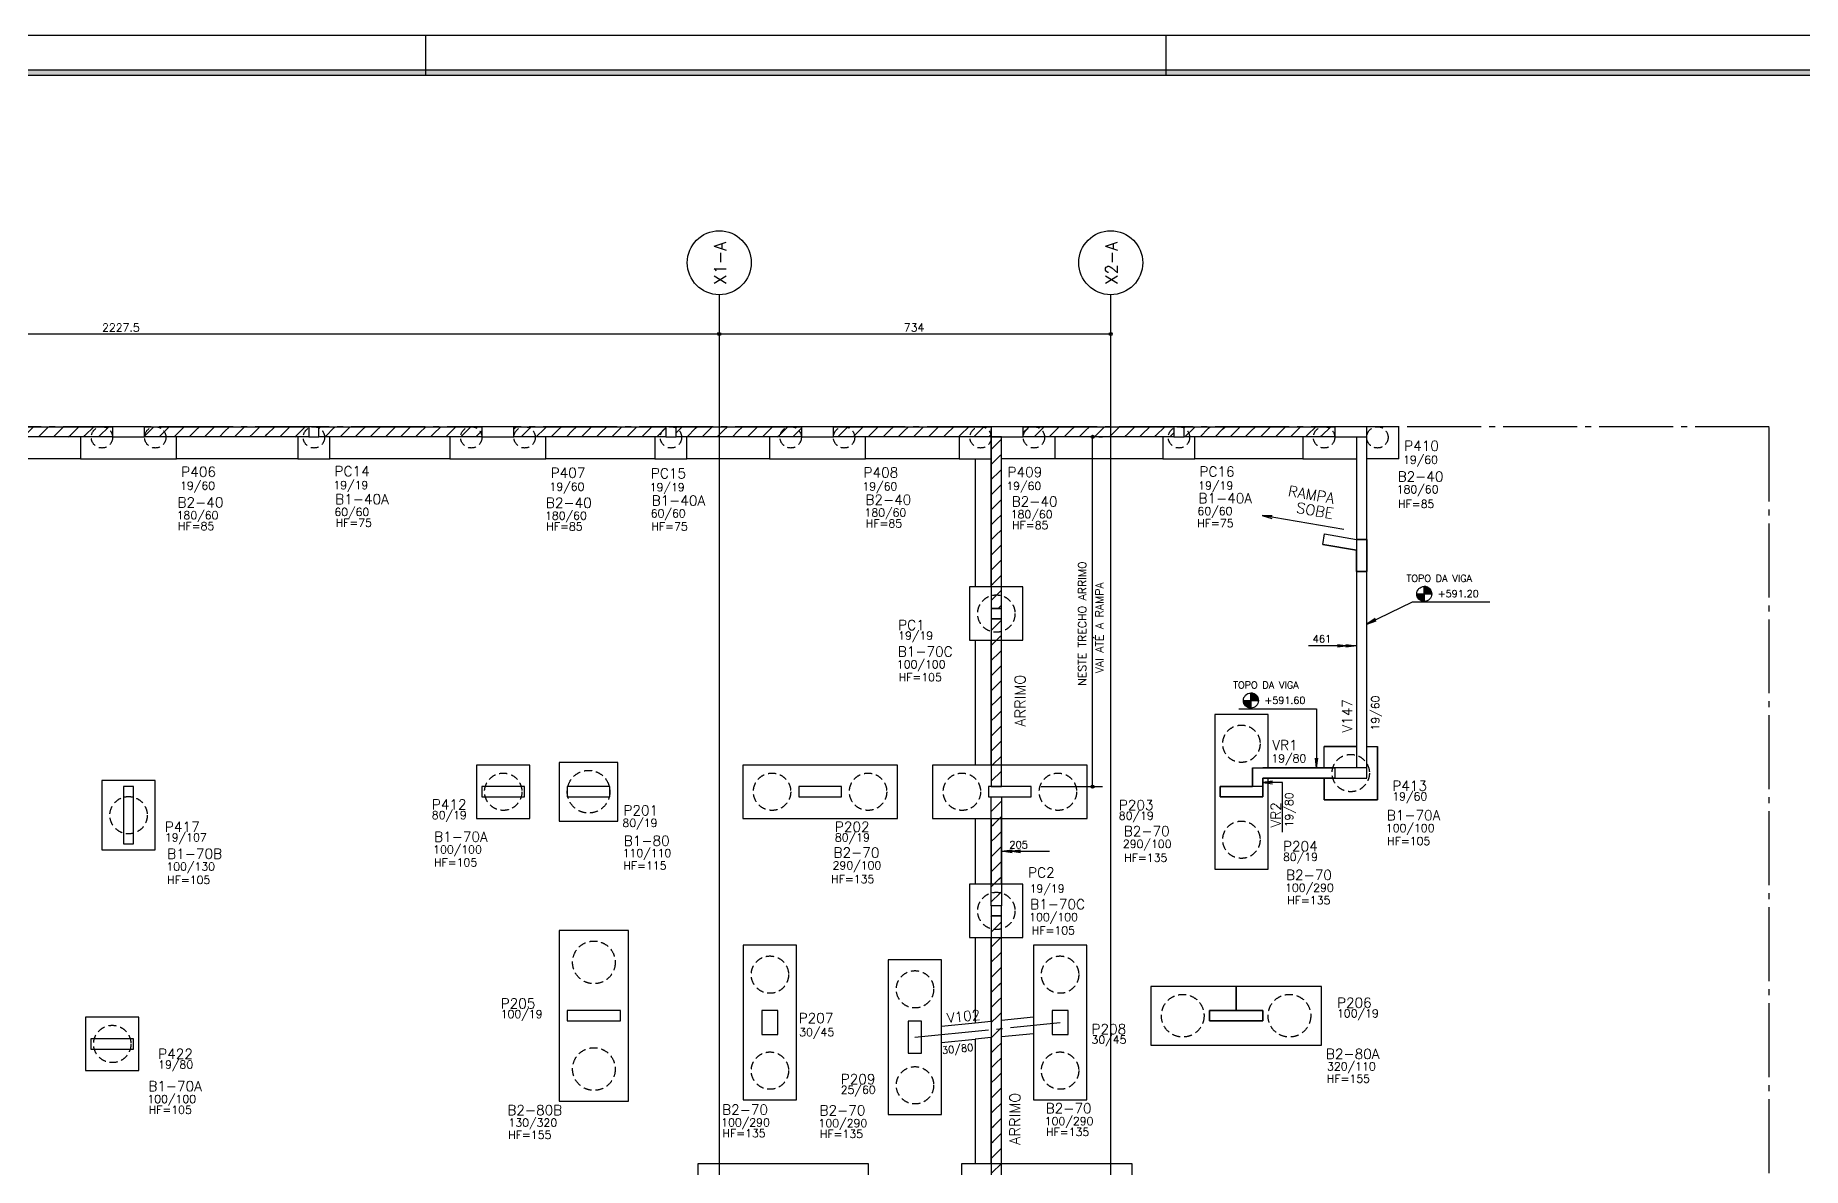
# Model space of a CAD drawing. Extents: x -9640 to 3028, y -572 to 5735.
# Drawn here: x -3254 to 60, y 3612 to 5735 of the extents above; entities that cross this region are included whole.
import ezdxf

# ---------------------------------------------------------------- set-up
doc = ezdxf.new("R2010")
doc.units = 0
doc.header["$LTSCALE"] = 75
doc.header["$MEASUREMENT"] = 0
doc.linetypes.add('ESTILO_TQS_0002', pattern=[0.3, 0.2, -0.1])
doc.linetypes.add('ESTILO_TQS_0004', pattern=[2.4, 1.5, 0.2, 0.15, -0.2, 0.15, -0.2])
doc.layers.get('0').update_dxf_attribs({"color": 245, "linetype": 'CONTINUOUS'})
for name, color, linetype in [('01', 7, 'CONTINUOUS'), ('104', 5, 'CONTINUOUS'), ('11', 7, 'CONTINUOUS'), ('12', 7, 'CONTINUOUS'), ('18', 4, 'CONTINUOUS'), ('2', 5, 'CONTINUOUS'), ('205', 5, 'ESTILO_TQS_0004'), ('21', 1, 'CONTINUOUS'), ('210', 7, 'ESTILO_TQS_0002'), ('221', 102, 'CONTINUOUS'), ('240', 43, 'CONTINUOUS'), ('243', 9, 'CONTINUOUS'), ('251', 5, 'CONTINUOUS'), ('30', 7, 'CONTINUOUS'), ('8', 7, 'CONTINUOUS'), ('9', 3, 'CONTINUOUS')]:
    doc.layers.add(name, color=color, linetype=linetype)
doc.styles.get("Standard").update_dxf_attribs({"font": 'ROMANS.SHX'})

# ---------------------------------------------------------------- blocks, each defined once
blk = doc.blocks.new('_H0B108D4A6C-021')
for p, q in [((-1461.626, 4619.492318), (-1442.825223, 4638.293095)), ((-1461.626, 4591.208047), (-1444.640767, 4608.19328)), ((-1444.640767, 4608.19328), (-1442.626, 4610.208047)), ((-1442.825223, 4638.293095), (-1442.626, 4638.492318)), ((-1461.626, 4562.923776), (-1446.456312, 4578.093464)), ((-1446.456312, 4578.093464), (-1442.626, 4581.923776)), ((-1461.626, 4534.639504), (-1448.271856, 4547.993648)), ((-1448.271856, 4547.993648), (-1442.626, 4553.639504)), ((-1461.626, 4506.355233), (-1450.087401, 4517.893833)), ((-1450.087401, 4517.893833), (-1442.626, 4525.355233)), ((-1461.626, 4478.070962), (-1451.902945, 4487.794017)), ((-1451.902945, 4487.794017), (-1442.626, 4497.070962)), ((-1461.626, 4449.786691), (-1453.718489, 4457.694201)), ((-1455.534034, 4427.594386), (-1442.626, 4440.502419)), ((-1453.718489, 4457.694201), (-1442.626, 4468.786691)), ((-1461.626, 4421.502419), (-1455.534034, 4427.594386)), ((-1457.349578, 4397.49457), (-1442.626, 4412.218148)), ((-1461.626, 4393.218148), (-1457.349578, 4397.49457)), ((-1459.165123, 4367.394754), (-1442.626, 4383.933877)), ((-1461.626, 4364.933877), (-1459.165123, 4367.394754)), ((-1460.980667, 4337.294939), (-1442.626, 4355.649606)), ((-1461.626, 4336.649606), (-1460.980667, 4337.294939)), ((-1443.395334, 4326.596), (-1442.626, 4327.365334))]:
    blk.add_line(p, q)
blk = doc.blocks.new('_H0B108D4A6C-022')
for p, q in [((-1461.626, 4280.081063), (-1459.286923, 4282.420141)), ((-1459.286923, 4282.420141), (-1442.626, 4299.081063)), ((-1461.626, 4251.796792), (-1456.882443, 4256.540349)), ((-1456.882443, 4256.540349), (-1442.626, 4270.796792)), ((-1454.477964, 4230.660557), (-1442.626, 4242.512521)), ((-1461.626, 4223.512521), (-1454.477964, 4230.660557)), ((-1452.073484, 4204.780765), (-1442.626, 4214.228249)), ((-1461.626, 4195.228249), (-1452.073484, 4204.780765)), ((-1461.626, 4166.943978), (-1449.669005, 4178.900973)), ((-1449.669005, 4178.900973), (-1442.626, 4185.943978)), ((-1461.626, 4138.659707), (-1447.264525, 4153.021182)), ((-1447.264525, 4153.021182), (-1442.626, 4157.659707)), ((-1461.626, 4110.375436), (-1444.860046, 4127.14139)), ((-1444.860046, 4127.14139), (-1442.626, 4129.375436))]:
    blk.add_line(p, q)
blk = doc.blocks.new('_H0B108D4A6C-023')
for p, q in [((-1461.626, 4082.091165), (-1459.621165, 4084.096)), ((-1461.626, 4053.806893), (-1443.055846, 4072.377048)), ((-1461.626, 4025.522622), (-1444.132802, 4043.01582)), ((-1444.132802, 4043.01582), (-1442.626, 4044.522622)), ((-1443.055846, 4072.377048), (-1442.626, 4072.806893)), ((-1461.626, 3997.238351), (-1445.209758, 4013.654593)), ((-1445.209758, 4013.654593), (-1442.626, 4016.238351)), ((-1461.626, 3968.95408), (-1446.286714, 3984.293365)), ((-1446.286714, 3984.293365), (-1442.626, 3987.95408)), ((-1461.626, 3940.669808), (-1447.363671, 3954.932138)), ((-1447.363671, 3954.932138), (-1442.626, 3959.669808)), ((-1461.626, 3912.385537), (-1448.440627, 3925.57091)), ((-1448.440627, 3925.57091), (-1442.626, 3931.385537)), ((-1461.626, 3884.101266), (-1449.517583, 3896.209683)), ((-1449.517583, 3896.209683), (-1442.626, 3903.101266)), ((-1461.626, 3855.816995), (-1450.594539, 3866.848455)), ((-1451.671496, 3837.487228), (-1442.626, 3846.532723)), ((-1450.594539, 3866.848455), (-1442.626, 3874.816995)), ((-1461.626, 3827.532723), (-1451.671496, 3837.487228)), ((-1452.748452, 3808.126), (-1442.626, 3818.248452)), ((-1461.626, 3799.248452), (-1452.748452, 3808.126)), ((-1461.626, 3770.964181), (-1453.825408, 3778.764773)), ((-1453.825408, 3778.764773), (-1442.626, 3789.964181)), ((-1461.626, 3742.67991), (-1454.902364, 3749.403545)), ((-1454.902364, 3749.403545), (-1442.626, 3761.67991)), ((-1461.626, 3714.395638), (-1455.97932, 3720.042318)), ((-1455.97932, 3720.042318), (-1442.626, 3733.395638)), ((-1461.626, 3686.111367), (-1457.056277, 3690.68109)), ((-1457.056277, 3690.68109), (-1442.626, 3705.111367)), ((-1461.626, 3657.827096), (-1458.133233, 3661.319863)), ((-1459.210189, 3631.958635), (-1442.626, 3648.542825)), ((-1458.133233, 3661.319863), (-1442.626, 3676.827096)), ((-1461.626, 3629.542825), (-1459.210189, 3631.958635)), ((-1460.287145, 3602.597408), (-1442.626, 3620.258553)), ((-1461.626, 3601.258553), (-1460.287145, 3602.597408)), ((-1461.364101, 3573.236181), (-1442.626, 3591.974282)), ((-1461.626, 3572.974282), (-1461.364101, 3573.236181))]:
    blk.add_line(p, q)
blk = doc.blocks.new('_H0B108D4A6C-000')
for p, q in [((-1749.060557, 4982.596), (-1731.723234, 4999.933322)), ((-1731.723234, 4999.933322), (-1730.060557, 5001.596)), ((-1720.776286, 4982.596), (-1705.144999, 4998.227287)), ((-1705.144999, 4998.227287), (-1701.776286, 5001.596)), ((-1692.492014, 4982.596), (-1678.566763, 4996.521252)), ((-1678.566763, 4996.521252), (-1673.492014, 5001.596)), ((-1664.207743, 4982.596), (-1651.988527, 4994.815216)), ((-1651.988527, 4994.815216), (-1645.207743, 5001.596)), ((-1635.923472, 4982.596), (-1625.410291, 4993.109181)), ((-1625.410291, 4993.109181), (-1616.923472, 5001.596)), ((-1607.639201, 4982.596), (-1598.832055, 4991.403145)), ((-1598.832055, 4991.403145), (-1588.639201, 5001.596)), ((-1579.354929, 4982.596), (-1572.253819, 4989.69711)), ((-1572.253819, 4989.69711), (-1560.354929, 5001.596)), ((-1551.070658, 4982.596), (-1545.675584, 4987.991075)), ((-1545.675584, 4987.991075), (-1532.070658, 5001.596)), ((-1522.786387, 4982.596), (-1519.097348, 4986.285039)), ((-1519.097348, 4986.285039), (-1503.786387, 5001.596)), ((-1494.502116, 4982.596), (-1492.519112, 4984.579004)), ((-1492.519112, 4984.579004), (-1475.502116, 5001.596)), ((-1466.217844, 4982.596), (-1465.940876, 4982.872968)), ((-1465.940876, 4982.872968), (-1461.626, 4987.187844))]:
    blk.add_line(p, q)
blk = doc.blocks.new('_H0B108D4A6C-001')
for p, q in [((-1098.522318, 4982.596), (-1080.820726, 5000.297592)), ((-1080.820726, 5000.297592), (-1079.522318, 5001.596)), ((-1070.238047, 4982.596), (-1054.31888, 4998.515167)), ((-1054.31888, 4998.515167), (-1051.238047, 5001.596)), ((-1041.953776, 4982.596), (-1027.817034, 4996.732742)), ((-1027.817034, 4996.732742), (-1022.953776, 5001.596)), ((-1013.669504, 4982.596), (-1001.315187, 4994.950317)), ((-1001.315187, 4994.950317), (-994.669504, 5001.596)), ((-985.385233, 4982.596), (-974.813341, 4993.167892)), ((-974.813341, 4993.167892), (-966.385233, 5001.596)), ((-957.100962, 4982.596), (-948.311495, 4991.385467)), ((-948.311495, 4991.385467), (-938.100962, 5001.596)), ((-928.816691, 4982.596), (-921.809649, 4989.603042)), ((-921.809649, 4989.603042), (-909.816691, 5001.596)), ((-900.532419, 4982.596), (-895.307803, 4987.820617)), ((-895.307803, 4987.820617), (-881.532419, 5001.596)), ((-872.248148, 4982.596), (-868.805956, 4986.038192)), ((-868.805956, 4986.038192), (-853.248148, 5001.596)), ((-843.963877, 4982.596), (-842.30411, 4984.255767)), ((-842.30411, 4984.255767), (-824.963877, 5001.596))]:
    blk.add_line(p, q)
blk = doc.blocks.new('_H0B108D4A6C-003')
for p, q in [((-1401.626, 4990.619302), (-1391.341034, 5000.904268)), ((-1391.341034, 5000.904268), (-1390.649302, 5001.596)), ((-1381.365031, 4982.596), (-1364.839188, 4999.121843)), ((-1364.839188, 4999.121843), (-1362.365031, 5001.596)), ((-1353.080759, 4982.596), (-1338.337342, 4997.339418)), ((-1338.337342, 4997.339418), (-1334.080759, 5001.596)), ((-1324.796488, 4982.596), (-1311.835496, 4995.556993)), ((-1311.835496, 4995.556993), (-1305.796488, 5001.596)), ((-1296.512217, 4982.596), (-1285.333649, 4993.774568)), ((-1285.333649, 4993.774568), (-1277.512217, 5001.596)), ((-1268.227946, 4982.596), (-1258.831803, 4991.992143)), ((-1258.831803, 4991.992143), (-1249.227946, 5001.596)), ((-1239.943674, 4982.596), (-1232.329957, 4990.209717)), ((-1232.329957, 4990.209717), (-1220.943674, 5001.596)), ((-1211.659403, 4982.596), (-1205.828111, 4988.427292)), ((-1205.828111, 4988.427292), (-1192.659403, 5001.596)), ((-1183.375132, 4982.596), (-1179.326265, 4986.644867)), ((-1179.326265, 4986.644867), (-1164.375132, 5001.596)), ((-1155.090861, 4982.596), (-1152.824418, 4984.862442)), ((-1152.824418, 4984.862442), (-1136.090861, 5001.596)), ((-1126.806589, 4982.596), (-1126.322572, 4983.080017)), ((-1126.322572, 4983.080017), (-1119.126, 4990.276589))]:
    blk.add_line(p, q)
blk = doc.blocks.new('_H0B108D4A6C-004')
for p, q in [((-2052.626, 4990.157541), (-2042.043173, 5000.740367)), ((-2042.043173, 5000.740367), (-2041.187541, 5001.596)), ((-2031.903269, 4982.596), (-2015.874655, 4998.624615)), ((-2015.874655, 4998.624615), (-2012.903269, 5001.596)), ((-2003.618998, 4982.596), (-1989.706136, 4996.508862)), ((-1989.706136, 4996.508862), (-1984.618998, 5001.596)), ((-1975.334727, 4982.596), (-1963.537617, 4994.393109)), ((-1963.537617, 4994.393109), (-1956.334727, 5001.596)), ((-1947.050456, 4982.596), (-1937.369099, 4992.277357)), ((-1937.369099, 4992.277357), (-1928.050456, 5001.596)), ((-1918.766184, 4982.596), (-1911.20058, 4990.161604)), ((-1911.20058, 4990.161604), (-1899.766184, 5001.596)), ((-1890.481913, 4982.596), (-1885.032061, 4988.045852)), ((-1885.032061, 4988.045852), (-1871.481913, 5001.596)), ((-1862.197642, 4982.596), (-1858.863543, 4985.930099)), ((-1858.863543, 4985.930099), (-1843.197642, 5001.596)), ((-1833.913371, 4982.596), (-1832.695024, 4983.814347)), ((-1832.695024, 4983.814347), (-1817.626, 4998.883371))]:
    blk.add_line(p, q)
blk = doc.blocks.new('_H0B108D4A6C-005')
for p, q in [((-2356.626007, 4997.284517), (-2352.583992, 5001.326532)), ((-2352.583992, 5001.326532), (-2352.314524, 5001.596)), ((-2343.030253, 4982.596), (-2326.067488, 4999.558765)), ((-2326.067488, 4999.558765), (-2324.030253, 5001.596)), ((-2314.745982, 4982.596), (-2299.550983, 4997.790999)), ((-2299.550983, 4997.790999), (-2295.745982, 5001.596)), ((-2286.461711, 4982.596), (-2273.034479, 4996.023232)), ((-2273.034479, 4996.023232), (-2267.461711, 5001.596)), ((-2258.177439, 4982.596), (-2246.517975, 4994.255465)), ((-2246.517975, 4994.255465), (-2239.177439, 5001.596)), ((-2229.893168, 4982.596), (-2220.00147, 4992.487698)), ((-2220.00147, 4992.487698), (-2210.893168, 5001.596)), ((-2201.608897, 4982.596), (-2193.484966, 4990.719931)), ((-2193.484966, 4990.719931), (-2182.608897, 5001.596)), ((-2173.324626, 4982.596), (-2166.968462, 4988.952164)), ((-2166.968462, 4988.952164), (-2154.324626, 5001.596)), ((-2145.040354, 4982.596), (-2140.451957, 4987.184397)), ((-2140.451957, 4987.184397), (-2126.040354, 5001.596)), ((-2116.756083, 4982.596), (-2113.935453, 4985.41663)), ((-2113.935453, 4985.41663), (-2097.756083, 5001.596)), ((-2088.471812, 4982.596), (-2087.418949, 4983.648863)), ((-2087.418949, 4983.648863), (-2071.626, 4999.441812))]:
    blk.add_line(p, q)
blk = doc.blocks.new('_H0B108D4A6C-006')
for p, q in [((-2722.126004, 4999.480047), (-2720.133943, 5001.472108)), ((-2720.133943, 5001.472108), (-2720.010051, 5001.596)), ((-2710.725779, 4982.596), (-2693.505762, 4999.816018)), ((-2693.505762, 4999.816018), (-2691.725779, 5001.596)), ((-2682.441508, 4982.596), (-2666.87758, 4998.159928)), ((-2666.87758, 4998.159928), (-2663.441508, 5001.596)), ((-2654.157237, 4982.596), (-2640.249399, 4996.503838)), ((-2640.249399, 4996.503838), (-2635.157237, 5001.596)), ((-2625.872966, 4982.596), (-2613.621217, 4994.847748)), ((-2613.621217, 4994.847748), (-2606.872966, 5001.596)), ((-2597.588694, 4982.596), (-2586.993036, 4993.191658)), ((-2586.993036, 4993.191658), (-2578.588694, 5001.596)), ((-2569.304423, 4982.596), (-2560.364855, 4991.535568)), ((-2560.364855, 4991.535568), (-2550.304423, 5001.596)), ((-2541.020152, 4982.596), (-2533.736673, 4989.879478)), ((-2533.736673, 4989.879478), (-2522.020152, 5001.596)), ((-2512.735881, 4982.596), (-2507.108492, 4988.223389)), ((-2507.108492, 4988.223389), (-2493.735881, 5001.596)), ((-2484.451609, 4982.596), (-2480.480311, 4986.567299)), ((-2480.480311, 4986.567299), (-2465.451609, 5001.596)), ((-2456.167338, 4982.596), (-2453.852129, 4984.911209)), ((-2453.852129, 4984.911209), (-2437.167338, 5001.596)), ((-2427.883067, 4982.596), (-2427.223948, 4983.255119)), ((-2427.223948, 4983.255119), (-2416.626007, 4993.85306))]:
    blk.add_line(p, q)
blk = doc.blocks.new('_H0B108D4A6C-007')
for p, q in [((-3049.126, 4983.607034), (-3032.182265, 5000.55077)), ((-3032.182265, 5000.55077), (-3031.137034, 5001.596)), ((-3021.852763, 4982.596), (-3005.541422, 4998.907341)), ((-3005.541422, 4998.907341), (-3002.852763, 5001.596)), ((-2993.568492, 4982.596), (-2978.900579, 4997.263912)), ((-2978.900579, 4997.263912), (-2974.568492, 5001.596)), ((-2965.284221, 4982.596), (-2952.259737, 4995.620484)), ((-2952.259737, 4995.620484), (-2946.284221, 5001.596)), ((-2936.999949, 4982.596), (-2925.618894, 4993.977055)), ((-2925.618894, 4993.977055), (-2917.999949, 5001.596)), ((-2908.715678, 4982.596), (-2898.978052, 4992.333626)), ((-2898.978052, 4992.333626), (-2889.715678, 5001.596)), ((-2880.431407, 4982.596), (-2872.337209, 4990.690198)), ((-2872.337209, 4990.690198), (-2861.431407, 5001.596)), ((-2852.147136, 4982.596), (-2845.696366, 4989.046769)), ((-2845.696366, 4989.046769), (-2833.147136, 5001.596)), ((-2823.862864, 4982.596), (-2819.055524, 4987.403341)), ((-2819.055524, 4987.403341), (-2804.862864, 5001.596)), ((-2795.578593, 4982.596), (-2792.414681, 4985.759912)), ((-2792.414681, 4985.759912), (-2776.578593, 5001.596)), ((-2767.294322, 4982.596), (-2765.773838, 4984.116483)), ((-2765.773838, 4984.116483), (-2748.294322, 5001.596))]:
    blk.add_line(p, q)
blk = doc.blocks.new('_H0B108D4A6C-008')
for p, q in [((-3552.126, 4989.723917), (-3540.742163, 5001.107754)), ((-3540.742163, 5001.107754), (-3540.253917, 5001.596)), ((-3530.969645, 4982.596), (-3513.621097, 4999.944548)), ((-3513.621097, 4999.944548), (-3511.969645, 5001.596)), ((-3502.685374, 4982.596), (-3486.500032, 4998.781342)), ((-3486.500032, 4998.781342), (-3483.685374, 5001.596)), ((-3474.401103, 4982.596), (-3459.378967, 4997.618136)), ((-3459.378967, 4997.618136), (-3455.401103, 5001.596)), ((-3446.116832, 4982.596), (-3432.257901, 4996.45493)), ((-3432.257901, 4996.45493), (-3427.116832, 5001.596)), ((-3417.83256, 4982.596), (-3405.136836, 4995.291724)), ((-3405.136836, 4995.291724), (-3398.83256, 5001.596)), ((-3389.548289, 4982.596), (-3378.015771, 4994.128518)), ((-3378.015771, 4994.128518), (-3370.548289, 5001.596)), ((-3361.264018, 4982.596), (-3350.894706, 4992.965312)), ((-3350.894706, 4992.965312), (-3342.264018, 5001.596)), ((-3332.979747, 4982.596), (-3323.77364, 4991.802106)), ((-3323.77364, 4991.802106), (-3313.979747, 5001.596)), ((-3304.695476, 4982.596), (-3296.652575, 4990.638901)), ((-3296.652575, 4990.638901), (-3285.695476, 5001.596)), ((-3276.411204, 4982.596), (-3269.53151, 4989.475695)), ((-3269.53151, 4989.475695), (-3257.411204, 5001.596)), ((-3248.126933, 4982.596), (-3242.410444, 4988.312489)), ((-3242.410444, 4988.312489), (-3229.126933, 5001.596)), ((-3219.842662, 4982.596), (-3215.289379, 4987.149283)), ((-3215.289379, 4987.149283), (-3200.842662, 5001.596)), ((-3191.558391, 4982.596), (-3188.168314, 4985.986077)), ((-3188.168314, 4985.986077), (-3172.558391, 5001.596)), ((-3163.274119, 4982.596), (-3161.047249, 4984.822871)), ((-3161.047249, 4984.822871), (-3144.274119, 5001.596)), ((-3134.989848, 4982.596), (-3133.926183, 4983.659665)), ((-3133.926183, 4983.659665), (-3115.989848, 5001.596))]:
    blk.add_line(p, q)
blk = doc.blocks.new('_H0B108D4A6C-042')
for p, q in [((-1461.626, 4958.903573), (-1442.920245, 4977.609329)), ((-1442.920245, 4977.609329), (-1442.626, 4977.903573)), ((-1461.626, 4930.619302), (-1444.693846, 4947.551456)), ((-1444.693846, 4947.551456), (-1442.626, 4949.619302)), ((-1461.626, 4902.335031), (-1446.467447, 4917.493584)), ((-1446.467447, 4917.493584), (-1442.626, 4921.335031)), ((-1461.626, 4874.050759), (-1448.241048, 4887.435711)), ((-1448.241048, 4887.435711), (-1442.626, 4893.050759)), ((-1461.626, 4845.766488), (-1450.014649, 4857.377839)), ((-1450.014649, 4857.377839), (-1442.626, 4864.766488)), ((-1461.626, 4817.482217), (-1451.78825, 4827.319967)), ((-1453.561852, 4797.262094), (-1442.626, 4808.197946)), ((-1451.78825, 4827.319967), (-1442.626, 4836.482217)), ((-1461.626, 4789.197946), (-1453.561852, 4797.262094)), ((-1455.335453, 4767.204222), (-1442.626, 4779.913674)), ((-1461.626, 4760.913674), (-1455.335453, 4767.204222)), ((-1457.109054, 4737.146349), (-1442.626, 4751.629403)), ((-1461.626, 4732.629403), (-1457.109054, 4737.146349)), ((-1461.626, 4704.345132), (-1458.882655, 4707.088477)), ((-1458.882655, 4707.088477), (-1442.626, 4723.345132)), ((-1461.626, 4676.060861), (-1460.656256, 4677.030604)), ((-1460.656256, 4677.030604), (-1442.626, 4695.060861)), ((-1448.806589, 4660.596), (-1442.626, 4666.776589))]:
    blk.add_line(p, q)

msp = doc.modelspace()

# ---------------------------------------------------------------- linework, layer by layer
for p, q in [((-2522.075601, 5735.409286), (-2522.075601, 5660.409286)), ((-1134.575601, 5735.409286), (-1134.575601, 5660.409286)), ((-663.875948, 4687.971179), (-635.750948, 4687.971179)), ((-649.813502, 4687.079278), (-663.841549, 4687.079278)), ((-649.813502, 4686.187323), (-663.762384, 4686.187323)), ((-649.813502, 4685.295367), (-663.6191, 4685.295367)), ((-649.813502, 4684.403412), (-663.415896, 4684.403412)), ((-649.813502, 4683.511511), (-663.150089, 4683.511511)), ((-649.813502, 4682.619502), (-662.817871, 4682.619502)), ((-649.813502, 4681.7276), (-662.41393, 4681.7276)), ((-649.813502, 4680.835645), (-661.931132, 4680.835645)), ((-649.813502, 4679.94369), (-661.359607, 4679.94369)), ((-649.813502, 4679.051735), (-660.6853, 4679.051735)), ((-649.813502, 4678.159833), (-659.887718, 4678.159833)), ((-649.813502, 4677.267811), (-658.934461, 4677.267811)), ((-649.813502, 4676.375909), (-657.769792, 4676.375909)), ((-649.813502, 4675.483954), (-656.280523, 4675.483954)), ((-649.813502, 4674.591999), (-654.143714, 4674.591999)), ((-649.813448, 4702.033679), (-649.813448, 4673.908679)), ((-649.813448, 4673.908679), (-649.813448, 4702.033679)), ((-649.813448, 4701.350413), (-645.483183, 4701.350413)), ((-649.813448, 4700.458458), (-643.346428, 4700.458458)), ((-649.813448, 4699.566503), (-641.857158, 4699.566503)), ((-649.813448, 4698.674534), (-640.692489, 4698.674534)), ((-649.813448, 4697.782646), (-639.739232, 4697.782646)), ((-649.813448, 4696.890691), (-638.941597, 4696.890691)), ((-649.813448, 4695.998722), (-638.267343, 4695.998722)), ((-649.813448, 4695.106767), (-637.695818, 4695.106767)), ((-649.813448, 4694.214812), (-637.213021, 4694.214812)), ((-649.813448, 4693.322857), (-636.80908, 4693.322857)), ((-649.813448, 4692.430902), (-636.476861, 4692.430902)), ((-649.813448, 4691.539), (-636.211055, 4691.539)), ((-649.813448, 4690.647045), (-636.007904, 4690.647045)), ((-649.813448, 4689.75509), (-635.864567, 4689.75509)), ((-649.813448, 4688.863135), (-635.780966, 4688.863135)), ((-988.861722, 4488.070142), (-960.736722, 4488.070142)), ((-974.799276, 4487.17824), (-988.827323, 4487.17824)), ((-974.799276, 4486.286285), (-988.748158, 4486.286285)), ((-974.799276, 4485.39433), (-988.604874, 4485.39433)), ((-974.799276, 4484.502375), (-988.40167, 4484.502375)), ((-974.799276, 4483.610473), (-988.135863, 4483.610473)), ((-974.799276, 4482.718464), (-987.803645, 4482.718464)), ((-974.799276, 4481.826563), (-987.399704, 4481.826563)), ((-974.799276, 4480.934608), (-986.916906, 4480.934608)), ((-974.799276, 4480.042652), (-986.345381, 4480.042652)), ((-974.799276, 4479.150697), (-985.671074, 4479.150697)), ((-974.799276, 4478.258796), (-984.873492, 4478.258796)), ((-974.799276, 4477.366773), (-983.920235, 4477.366773)), ((-974.799276, 4476.474872), (-982.755566, 4476.474872)), ((-974.799276, 4475.582917), (-981.266297, 4475.582917)), ((-974.799276, 4474.690961), (-979.129488, 4474.690961)), ((-974.799222, 4502.132642), (-974.799222, 4474.007642)), ((-974.799222, 4474.007642), (-974.799222, 4502.132642)), ((-974.799222, 4501.449376), (-970.468957, 4501.449376)), ((-974.799222, 4500.557421), (-968.332202, 4500.557421)), ((-974.799222, 4499.665465), (-966.842932, 4499.665465)), ((-974.799222, 4498.773497), (-965.678263, 4498.773497)), ((-974.799222, 4497.881609), (-964.725006, 4497.881609)), ((-974.799222, 4496.989654), (-963.927371, 4496.989654)), ((-974.799222, 4496.097685), (-963.253117, 4496.097685)), ((-974.799222, 4495.20573), (-962.681592, 4495.20573)), ((-974.799222, 4494.313775), (-962.198795, 4494.313775)), ((-974.799222, 4493.421819), (-961.794854, 4493.421819)), ((-974.799222, 4492.529864), (-961.462636, 4492.529864)), ((-974.799222, 4491.637963), (-961.196829, 4491.637963)), ((-974.799222, 4490.746007), (-960.993678, 4490.746007)), ((-974.799222, 4489.854052), (-960.850341, 4489.854052)), ((-974.799222, 4488.962097), (-960.76674, 4488.962097))]:
    msp.add_line(p, q)
for points in [[(-9639.575601, -572.090714), (3027.924399, -572.090714), (3027.924399, 5735.409286), (-9639.575601, 5735.409286), (-9639.575601, -572.090714)], [(2952.924399, -497.090714), (2952.924399, -507.590714), (-9462.575601, -507.590714), (-9462.575601, 5670.909286), (2952.924399, 5670.909286), (2952.924399, 5660.409286), (-9452.075601, 5660.409286), (-9452.075601, -497.090714), (2952.924399, -497.090714)], [(-9452.075601, -497.090714), (2952.924399, -497.090714), (2952.924399, 5660.409286), (-9452.075601, 5660.409286), (-9452.075601, -497.090714)], [(-649.813448, 4702.033679), (-649.813448, 4687.971179), (-635.750948, 4687.971179), (-635.780966, 4688.863135), (-635.864567, 4689.75509), (-636.007904, 4690.647045), (-636.211055, 4691.539), (-636.476861, 4692.430902), (-636.80908, 4693.322857), (-637.213021, 4694.214812), (-637.695818, 4695.106767), (-638.274906, 4695.998722), (-638.95164, 4696.890691), (-639.746888, 4697.782646), (-640.701524, 4698.674534), (-641.86664, 4699.566503), (-643.361061, 4700.458458), (-645.502693, 4701.350413), (-647.098529, 4701.769118), (-648.111266, 4701.93028), (-649.13083, 4702.017102), (-649.813448, 4702.033679)], [(-974.799222, 4502.132642), (-974.799222, 4488.070142), (-960.736722, 4488.070142), (-960.76674, 4488.962097), (-960.850341, 4489.854052), (-960.993678, 4490.746007), (-961.196829, 4491.637963), (-961.462636, 4492.529864), (-961.794854, 4493.421819), (-962.198795, 4494.313775), (-962.681592, 4495.20573), (-963.26068, 4496.097685), (-963.937414, 4496.989654), (-964.732662, 4497.881609), (-965.687298, 4498.773497), (-966.852414, 4499.665465), (-968.346835, 4500.557421), (-970.488467, 4501.449376), (-972.084303, 4501.868081), (-973.09704, 4502.029242), (-974.116604, 4502.116064), (-974.799222, 4502.132642)]]:
    msp.add_lwpolyline(points)
for centre in [(-649.813448, 4687.971179), (-974.799222, 4488.070142)]:
    msp.add_circle(centre, 14.0625)
for points in [[(-9452.075601, 5660.409286), (-9462.575601, 5670.909286), (2952.924399, 5670.909286)], [(-9452.075601, 5660.409286), (2952.924399, 5670.909286), (2952.924399, 5660.409286)]]:
    msp.add_solid(points)
at = {"layer": '01'}
for p, q in [((-3169.126, 4941.596), (-3492.126, 4941.596)), ((-2761.626004, 4941.596), (-2989.126, 4941.596)), ((-2476.626007, 4941.596), (-2701.626004, 4941.596)), ((-2092.126, 4941.596), (-2296.626007, 4941.596)), ((-1877.626, 4941.596), (-2032.126, 4941.596)), ((-1521.626, 4941.596), (-1697.626, 4941.596)), ((-1139.626, 4941.596), (-1341.626, 4941.596)), ((-877.626, 4941.596), (-1079.626, 4941.596)), ((-840.039431, 4780.851616), (-776.626, 4769.817498)), ((-836.610877, 4800.555624), (-776.626, 4790.118011)), ((-757.626, 4790.118011), (-776.626, 4790.118011)), ((-757.626, 4730.118011), (-757.626, 4790.118011)), ((-776.626, 4769.817498), (-776.626, 4730.118011)), ((-776.626, 4730.118011), (-757.626, 4730.118011)), ((-952.626, 4326.596), (-952.625964, 4342.596))]:
    msp.add_line(p, q, dxfattribs=at)
for points in [[(-3552.126, 5001.596), (-3109.126, 5001.596), (-3109.126, 4982.596), (-3552.126, 4982.596), (-3552.126, 5001.596)], [(-3049.126, 5001.596), (-2741.126004, 5001.596), (-2741.126004, 4982.596), (-3049.126, 4982.596), (-3049.126, 5001.596)], [(-2722.126004, 5001.596), (-2416.626007, 5001.596), (-2416.626007, 4982.596), (-2722.126004, 4982.596), (-2722.126004, 5001.596)], [(-2356.626007, 5001.596), (-2071.626, 5001.596), (-2071.626, 4982.596), (-2356.626007, 4982.596), (-2356.626007, 5001.596)], [(-2052.626, 5001.596), (-1817.626, 5001.596), (-1817.626, 4982.596), (-2052.626, 4982.596), (-2052.626, 5001.596)], [(-1757.626, 5001.596), (-1461.626, 5001.596), (-1461.626, 4982.596), (-1757.626, 4982.596), (-1757.626, 5001.596)], [(-1461.626, 4996.596), (-1461.626, 4701.096)], [(-1461.626, 4701.096), (-1461.626, 4996.596)], [(-1461.626, 4982.596), (-1442.626, 4982.596)], [(-1442.626, 4701.096), (-1442.626, 4982.596)], [(-1401.626, 5001.596), (-1119.126, 5001.596), (-1119.126, 4982.596), (-1401.626, 4982.596), (-1401.626, 5001.596)], [(-1100.126, 5001.596), (-817.626, 5001.596), (-817.626, 4982.596), (-1100.126, 4982.596), (-1100.126, 5001.596)], [(-776.626, 4982.596), (-776.626, 4361.596)], [(-757.626, 4361.596), (-757.626, 4982.596)], [(-1491.626, 4941.596), (-1491.626, 4701.096)], [(-776.626, 4790.118011), (-757.626, 4790.118011), (-757.626, 4778.118011), (-757.626, 4778.118011), (-757.626, 4730.118011), (-776.626, 4730.118011), (-776.626, 4769.817498), (-840.039431, 4780.851616), (-836.610877, 4800.555624), (-776.626, 4790.118011)], [(-1491.626, 4601.096), (-1491.626, 4367.096)], [(-1461.626, 4601.096), (-1461.626, 4367.096)], [(-1461.626, 4367.096), (-1461.626, 4601.096)], [(-1442.626, 4367.096), (-1442.626, 4601.096)], [(-971.625964, 4361.596), (-971.625964, 4326.596)], [(-971.625964, 4361.596), (-952.625964, 4361.596)], [(-817.626, 4361.596), (-952.625964, 4361.596)], [(-952.625964, 4342.596), (-817.626, 4342.596)], [(-1491.626, 4267.096), (-1491.626, 4143.596)], [(-1461.626, 4267.096), (-1461.626, 4143.596)], [(-1461.626, 4143.596), (-1461.626, 4267.096)], [(-1442.626, 4143.596), (-1442.626, 4267.096)], [(-1491.626, 4043.596), (-1491.626, 3883.097101)], [(-1461.626, 4043.596), (-1461.626, 3886.130189)], [(-1461.626, 3886.130189), (-1461.626, 4043.596)], [(-1442.626, 3888.051145), (-1442.626, 4043.596)], [(-1491.626, 3883.097101), (-1554.626, 3876.727616)], [(-1461.626, 3886.130189), (-1491.626, 3883.097101)], [(-1382.626, 3894.117322), (-1442.626, 3888.051145)], [(-1554.626, 3846.574678), (-1491.626, 3852.944164)], [(-1461.626, 3855.977252), (-1491.626, 3852.944164)], [(-1491.626, 3852.944164), (-1491.626, 3619.596)], [(-1461.626, 3855.977252), (-1461.626, 3619.596)], [(-1461.626, 3619.596), (-1461.626, 3855.977252)], [(-1442.626, 3857.898208), (-1382.626, 3863.964384)], [(-1442.626, 3619.596), (-1442.626, 3857.898208)]]:
    msp.add_lwpolyline(points, dxfattribs=at)
at = {"layer": '104'}
msp.add_lwpolyline([(-971.625964, 4326.596), (-971.625964, 4361.596), (-817.626, 4361.596), (-817.626, 4342.596), (-952.625964, 4342.596), (-952.626, 4326.596), (-971.625964, 4326.596)], dxfattribs=at)
at = {"layer": '18'}
for p, q in [((-1971.623768, 5249.096126), (-1971.623768, -248.404)), ((-1237.623768, -248.404), (-1237.623768, 5249.096126))]:
    msp.add_line(p, q, dxfattribs=at)
for centre in [(-1971.623768, 5309.096126), (-1237.623768, 5309.096126)]:
    msp.add_circle(centre, 60, dxfattribs=at)
at = {"layer": '2'}
for points in [[(-3049.126, 4982.596), (-3049.126, 5001.596), (-3109.126, 5001.596), (-3109.126, 4982.596), (-3049.126, 4982.596)], [(-2722.126004, 4982.596), (-2722.126004, 5001.596), (-2741.126004, 5001.596), (-2741.126004, 4982.596), (-2722.126004, 4982.596)], [(-2356.626007, 4982.596), (-2356.626007, 5001.596), (-2416.626007, 5001.596), (-2416.626007, 4982.596), (-2356.626007, 4982.596)], [(-2052.626, 4982.596), (-2052.626, 5001.596), (-2071.626, 5001.596), (-2071.626, 4982.596), (-2052.626, 4982.596)], [(-1757.626, 4982.596), (-1757.626, 5001.596), (-1817.626, 5001.596), (-1817.626, 4982.596), (-1757.626, 4982.596)], [(-1401.626, 4982.596), (-1401.626, 5001.596), (-1461.626, 5001.596), (-1461.626, 4982.596), (-1401.626, 4982.596)], [(-1100.126, 4982.596), (-1100.126, 5001.596), (-1119.126, 5001.596), (-1119.126, 4982.596), (-1100.126, 4982.596)], [(-757.626, 4982.596), (-757.626, 5001.596), (-817.626, 5001.596), (-817.626, 4982.596), (-757.626, 4982.596)], [(-1461.626, 4641.596), (-1442.626, 4641.596), (-1442.626, 4660.596), (-1461.626, 4660.596), (-1461.626, 4641.596)], [(-757.626, 4342.596), (-757.626, 4361.596), (-817.626, 4361.596), (-817.626, 4342.596), (-757.626, 4342.596)], [(-3088.626, 4219.596), (-3069.626, 4219.596), (-3069.626, 4326.596), (-3088.626, 4326.596), (-3088.626, 4219.596)], [(-2416.626021, 4307.596), (-2336.626021, 4307.596), (-2336.626021, 4326.596), (-2416.626021, 4326.596), (-2416.626021, 4307.596)], [(-2256.626021, 4307.596), (-2176.626021, 4307.596), (-2176.626021, 4326.596), (-2256.626021, 4326.596), (-2256.626021, 4307.596)], [(-1822.626, 4307.596), (-1742.626, 4307.596), (-1742.626, 4326.596), (-1822.626, 4326.596), (-1822.626, 4307.596)], [(-1466.626, 4307.596), (-1386.626, 4307.596), (-1386.626, 4326.596), (-1466.626, 4326.596), (-1466.626, 4307.596)], [(-1032.626, 4307.596), (-952.626, 4307.596), (-952.626, 4326.596), (-1032.626, 4326.596), (-1032.626, 4307.596)], [(-1461.626, 4084.096), (-1442.626, 4084.096), (-1442.626, 4103.096), (-1461.626, 4103.096), (-1461.626, 4084.096)], [(-2256.626024, 3887.596), (-2156.626024, 3887.596), (-2156.626024, 3906.596), (-2256.626024, 3906.596), (-2256.626024, 3887.596)], [(-1891.626, 3861.596), (-1861.626, 3861.596), (-1861.626, 3906.596), (-1891.626, 3906.596), (-1891.626, 3861.596)], [(-1617.126, 3826.596), (-1592.126, 3826.596), (-1592.126, 3886.596), (-1617.126, 3886.596), (-1617.126, 3826.596)], [(-1347.626, 3861.596), (-1317.626, 3861.596), (-1317.626, 3906.596), (-1347.626, 3906.596), (-1347.626, 3861.596)], [(-1052.626, 3887.596), (-952.626, 3887.596), (-952.626, 3906.596), (-1052.626, 3906.596), (-1052.626, 3887.596)], [(-3069.626, 3834.596), (-3069.626, 3853.596), (-3149.626, 3853.596), (-3149.626, 3834.596), (-3069.626, 3834.596)]]:
    msp.add_lwpolyline(points, dxfattribs=at)
at = {"layer": '205'}
for p, q in [((-3.123768, 5001.596), (-9003.123768, 5001.596)), ((-3.123768, 1.596), (-3.123768, 5001.596)), ((-1604.626, 3856.596), (-1332.626, 3884.096))]:
    msp.add_line(p, q, dxfattribs=at)
at = {"layer": '21', "color": 2, "linetype": 'Continuous'}
for p, q in [((-776.626, 4590.56912), (-866.626, 4590.56912)), ((-812.34646, 4593.20054), (-792.3589, 4590.56912)), ((-792.3589, 4590.56912), (-812.34646, 4587.9377)), ((-796.61356, 4593.20054), (-776.626, 4590.56912)), ((-776.626, 4590.56912), (-796.61356, 4587.9377)), ((-1442.626, 4205.346), (-1422.63844, 4207.97742)), ((-1442.626, 4205.346), (-1352.626, 4205.346)), ((-1422.63844, 4202.71458), (-1442.626, 4205.346)), ((-1426.8931, 4205.346), (-1406.90554, 4207.97742)), ((-1406.90554, 4202.71458), (-1426.8931, 4205.346))]:
    msp.add_line(p, q, dxfattribs=at)
at = {"layer": '210'}
for centre, radius in [((-3129.126, 4981.596), 20), ((-3029.126, 4981.596), 20), ((-2731.626004, 4981.596), 20), ((-2436.626007, 4981.596), 20), ((-2336.626007, 4981.596), 20), ((-2062.126, 4981.596), 20), ((-1837.626, 4981.596), 20), ((-1737.626, 4981.596), 20), ((-1481.626, 4981.596), 20), ((-1381.626, 4981.596), 20), ((-1109.626, 4981.596), 20), ((-837.626, 4981.596), 20), ((-737.626, 4981.596), 20), ((-1452.126, 4651.096), 35), ((-992.626, 4407.096), 35), ((-787.626, 4352.096), 35), ((-2376.626021, 4317.096), 35), ((-2216.626021, 4317.096), 40), ((-1872.626, 4317.096), 35), ((-1692.626, 4317.096), 35), ((-1516.626, 4317.096), 35), ((-1336.626, 4317.096), 35), ((-3079.126, 4273.096), 35), ((-992.626, 4227.096), 35), ((-1452.126, 4093.596), 35), ((-2206.626024, 3997.096), 40), ((-1876.626, 3974.096), 35), ((-1604.626, 3946.596), 35), ((-1332.626, 3974.096), 35), ((-1102.626, 3897.096), 40), ((-902.626, 3897.096), 40), ((-3109.626464, 3844.095874), 35), ((-2206.626024, 3797.096), 40), ((-1876.626, 3794.096), 35), ((-1332.626, 3794.096), 35), ((-1604.626, 3766.596), 35)]:
    msp.add_circle(centre, radius, dxfattribs=at)
at = {"layer": '221', "color": 102}
for p, q in [((-4199.123325, 5175.422781), (-1971.623768, 5175.422781)), ((-1971.623768, 5175.422781), (-1237.623768, 5175.422781)), ((-1971.623768, 5172.688558), (-1971.623768, 5156.672781)), ((-1971.623768, 5172.688558), (-1971.623768, 5156.672781)), ((-1237.623768, 5191.587101), (-1237.623768, 5194.172781)), ((-1271.577255, 4326.596), (-1271.577255, 4982.596)), ((-1259.79446, 4982.596), (-1252.827255, 4982.596)), ((-1367.876, 4326.596), (-1252.827255, 4326.596))]:
    msp.add_line(p, q, dxfattribs=at)
at = {"layer": '221', "color": 11, "linetype": 'Continuous'}
msp.add_lwpolyline([(-800.401872, 4808.566043), (-953.638459, 4835.22965), (-934.904508, 4834.454028), (-953.638459, 4835.22965), (-935.743597, 4829.631753)], dxfattribs=at)
at = {"layer": '221', "color": 102}
for points in [[(-526.514425, 4672.286802), (-672.249433, 4672.286802), (-757.626, 4631.489318), (-741.908232, 4641.71254), (-757.626, 4631.489318), (-739.797837, 4637.296134)], [(-997.235207, 4472.385764), (-851.500199, 4472.385764), (-851.500199, 4361.596), (-853.947565, 4380.185591), (-851.500199, 4361.596), (-849.052833, 4380.185591)], [(-915.842164, 4241.39312), (-915.842164, 4334.596), (-952.625982, 4334.596), (-934.036391, 4337.043366), (-952.625982, 4334.596), (-934.036391, 4332.148634)]]:
    msp.add_lwpolyline(points, dxfattribs=at)
for centre, radius in [((-1971.623768, 5175.422781), 3), ((-1971.623768, 5175.422781), 3), ((-1971.623768, 5175.422781), 1.5), ((-1971.623768, 5175.422781), 1.5), ((-1237.623768, 5175.422781), 3), ((-1237.623768, 5175.422781), 1.5), ((-1271.577255, 4982.596), 3), ((-1271.577255, 4982.596), 1.5), ((-1271.577255, 4326.596), 3), ((-1271.577255, 4326.596), 1.5)]:
    msp.add_circle(centre, radius, dxfattribs=at)
at = {"layer": '240'}
for points in [[(-3552.126, 5001.596), (-3109.126, 5001.596), (-3109.126, 4982.596), (-3552.126, 4982.596), (-3552.126, 5001.596)], [(-3049.126, 5001.596), (-2741.126004, 5001.596), (-2741.126004, 4982.596), (-3049.126, 4982.596), (-3049.126, 5001.596)], [(-2722.126004, 5001.596), (-2416.626007, 5001.596), (-2416.626007, 4982.596), (-2722.126004, 4982.596), (-2722.126004, 5001.596)], [(-2356.626007, 5001.596), (-2071.626, 5001.596), (-2071.626, 4982.596), (-2356.626007, 4982.596), (-2356.626007, 5001.596)], [(-2052.626, 5001.596), (-1817.626, 5001.596), (-1817.626, 4982.596), (-2052.626, 4982.596), (-2052.626, 5001.596)], [(-1757.626, 5001.596), (-1461.626, 5001.596), (-1461.626, 4982.596), (-1757.626, 4982.596), (-1757.626, 5001.596)], [(-1442.626, 4982.596), (-1461.626, 4982.596), (-1461.626, 4660.596), (-1442.626, 4660.596), (-1442.626, 4982.596)], [(-1401.626, 5001.596), (-1119.126, 5001.596), (-1119.126, 4982.596), (-1401.626, 4982.596), (-1401.626, 5001.596)], [(-1100.126, 5001.596), (-817.626, 5001.596), (-817.626, 4982.596), (-1100.126, 4982.596), (-1100.126, 5001.596)], [(-1461.626, 4326.596), (-1442.626, 4326.596), (-1442.626, 4641.596), (-1461.626, 4641.596), (-1461.626, 4326.596)], [(-1461.626, 4307.596), (-1442.626, 4307.596), (-1442.626, 4103.096), (-1461.626, 4103.096), (-1461.626, 4307.596)], [(-1442.626, 4084.096), (-1461.626, 4084.096), (-1461.626, 3566.096), (-1442.626, 3566.096), (-1442.626, 4084.096)]]:
    msp.add_lwpolyline(points, dxfattribs=at)
at = {"layer": '243'}
for points in [[(-942.626, 4361.596), (-942.626, 4462.096), (-1042.626, 4462.096), (-1042.626, 4172.096), (-942.626, 4172.096), (-942.626, 4342.596), (-952.625964, 4342.596), (-952.625964, 4307.596), (-1032.626, 4307.596), (-1032.626, 4326.596), (-971.625964, 4326.596), (-971.625964, 4361.596), (-942.626, 4361.596)], [(-757.626, 4402.096), (-737.626, 4402.096), (-737.626, 4302.096), (-837.626, 4302.096), (-837.626, 4342.596), (-757.626, 4342.596), (-757.626, 4402.096), (-757.626, 4402.502121)], [(-837.626, 4402.096), (-776.626, 4402.096), (-776.626, 4361.596), (-837.626, 4361.596), (-837.626, 4402.096)], [(-1002.626, 3906.596), (-1002.626, 3952.096), (-1162.626, 3952.096), (-1162.626, 3842.096), (-842.626, 3842.096), (-842.626, 3952.096), (-1002.526, 3952.096), (-1002.526, 3906.596), (-952.626, 3906.596), (-952.626, 3887.596), (-1052.626, 3887.596), (-1052.626, 3906.596), (-1002.626, 3906.596)]]:
    msp.add_lwpolyline(points, dxfattribs=at)
at = {"layer": '251', "linetype": 'Continuous'}
for p, q in [((-3169.126, 4982.596), (-3169.126, 4941.596)), ((-2989.126, 4941.596), (-2989.126, 4982.596)), ((-2761.626004, 4982.596), (-2761.626004, 4941.596)), ((-2701.626004, 4941.596), (-2701.626004, 4982.596)), ((-2476.626007, 4982.596), (-2476.626007, 4941.596)), ((-2296.626007, 4941.596), (-2296.626007, 4982.596)), ((-2092.126, 4982.596), (-2092.126, 4941.596)), ((-2032.126, 4941.596), (-2032.126, 4982.596)), ((-1877.626, 4982.596), (-1877.626, 4941.596)), ((-1697.626, 4941.596), (-1697.626, 4982.596)), ((-1521.626, 4982.596), (-1521.626, 4941.596)), ((-1341.626, 4941.596), (-1341.626, 4982.596)), ((-1139.626, 4982.596), (-1139.626, 4941.596)), ((-1079.626, 4941.596), (-1079.626, 4982.596)), ((-877.626, 4982.596), (-877.626, 4941.596)), ((-697.626, 4941.596), (-697.626, 5001.596)), ((-3169.126, 4941.596), (-2989.126, 4941.596)), ((-2761.626004, 4941.596), (-2701.626004, 4941.596)), ((-2476.626007, 4941.596), (-2296.626007, 4941.596)), ((-2092.126, 4941.596), (-2032.126, 4941.596)), ((-1877.626, 4941.596), (-1697.626, 4941.596)), ((-1521.626, 4941.596), (-1461.626, 4941.596)), ((-1139.626, 4941.596), (-1079.626, 4941.596)), ((-877.626, 4941.596), (-776.626, 4941.596)), ((-1042.626, 4462.096), (-1042.626, 4172.096)), ((-942.626, 4462.096), (-1042.626, 4462.096)), ((-776.626, 4402.096), (-837.626, 4402.096)), ((-737.626, 4302.096), (-737.626, 4402.096)), ((-942.626, 4172.096), (-942.626, 4342.596)), ((-837.626, 4302.096), (-737.626, 4302.096)), ((-1042.626, 4172.096), (-942.626, 4172.096))]:
    msp.add_line(p, q, dxfattribs=at)
at = {"layer": '251'}
for p, q in [((-697.626, 5001.596), (-757.626, 5001.596)), ((-1341.626, 4941.596), (-1442.626, 4941.596)), ((-697.626, 4941.596), (-757.626, 4941.596)), ((-942.626, 4361.596), (-942.626, 4462.096)), ((-837.626, 4361.596), (-837.626, 4402.096)), ((-757.626, 4402.096), (-737.626, 4402.096)), ((-837.626, 4342.596), (-837.626, 4302.096))]:
    msp.add_line(p, q, dxfattribs=at)
at = {"layer": '251', "linetype": 'Continuous'}
for points in [[(-1402.126, 4701.096), (-1502.126, 4701.096), (-1502.126, 4601.096), (-1402.126, 4601.096), (-1402.126, 4701.096)], [(-2326.626021, 4367.096), (-2426.626021, 4367.096), (-2426.626021, 4267.096), (-2326.626021, 4267.096), (-2326.626021, 4367.096)], [(-2161.626021, 4262.096), (-2161.626021, 4372.096), (-2271.626021, 4372.096), (-2271.626021, 4262.096), (-2161.626021, 4262.096)], [(-1927.626, 4267.096), (-1637.626, 4267.096), (-1637.626, 4367.096), (-1927.626, 4367.096), (-1927.626, 4267.096)], [(-1571.626, 4267.096), (-1281.626, 4267.096), (-1281.626, 4367.096), (-1571.626, 4367.096), (-1571.626, 4267.096)], [(-3129.126, 4338.096), (-3129.126, 4208.096), (-3029.126, 4208.096), (-3029.126, 4338.096), (-3129.126, 4338.096)], [(-1402.126, 4143.596), (-1502.126, 4143.596), (-1502.126, 4043.596), (-1402.126, 4043.596), (-1402.126, 4143.596)], [(-2141.626024, 3737.096), (-2141.626024, 4057.096), (-2271.626024, 4057.096), (-2271.626024, 3737.096), (-2141.626024, 3737.096)], [(-1926.626, 4029.096), (-1926.626, 3739.096), (-1826.626, 3739.096), (-1826.626, 4029.096), (-1926.626, 4029.096)], [(-1382.626, 4029.096), (-1382.626, 3739.096), (-1282.626, 3739.096), (-1282.626, 4029.096), (-1382.626, 4029.096)], [(-1654.626, 4001.596), (-1654.626, 3711.596), (-1554.626, 3711.596), (-1554.626, 4001.596), (-1654.626, 4001.596)], [(-1162.626, 3842.096), (-842.626, 3842.096), (-842.626, 3952.096), (-1162.626, 3952.096), (-1162.626, 3842.096)], [(-3059.626464, 3894.095874), (-3159.626464, 3894.095874), (-3159.626464, 3794.095874), (-3059.626464, 3794.095874), (-3059.626464, 3894.095874)], [(-2011.626, 3509.596), (-1691.626, 3509.596), (-1691.626, 3619.596), (-2011.626, 3619.596), (-2011.626, 3509.596)], [(-1517.626, 3509.596), (-1197.626, 3509.596), (-1197.626, 3619.596), (-1517.626, 3619.596), (-1517.626, 3509.596)]]:
    msp.add_lwpolyline(points, dxfattribs=at)
at = {"layer": '30'}
msp.add_lwpolyline([(-776.626, 4790.118011), (-757.626, 4790.118011), (-757.626, 4778.118011), (-757.626, 4778.118011), (-757.626, 4730.118011), (-776.626, 4730.118011), (-776.626, 4769.817498), (-840.039431, 4780.851616), (-836.610877, 4800.555624), (-776.626, 4790.118011)], dxfattribs=at)

# ---------------------------------------------------------------- block references
at = {"layer": '240'}
for name in ['_H0B108D4A6C-008', '_H0B108D4A6C-007', '_H0B108D4A6C-006', '_H0B108D4A6C-005', '_H0B108D4A6C-004', '_H0B108D4A6C-000', '_H0B108D4A6C-042', '_H0B108D4A6C-003', '_H0B108D4A6C-001', '_H0B108D4A6C-021', '_H0B108D4A6C-022', '_H0B108D4A6C-023']:
    msp.add_blockref(name, (0, 0), dxfattribs=at)

# ---------------------------------------------------------------- texts
for s, p in [('TOPO DA VIGA', (-683.065168, 4710.490133)), ('+591.20', (-624.413593, 4681.951331)), ('TOPO DA VIGA', (-1008.050942, 4510.589095)), ('+591.60', (-949.399367, 4482.050293))]:
    msp.add_text(s, height=13.2).set_placement(p)
at = {"layer": '11', "linetype": 'Continuous'}
for s, height, rotation, p in [('19/60', 15, 90, (-734.05468, 4431.748646)), ('19/80', 15, 360, (-936.465604, 4372.045664)), ('19/80', 15, 90, (-895.72961, 4250.312961)), ('30/80', 13.5, 5.773, (-1553.386491, 3825.320232))]:
    msp.add_text(s, height=height, rotation=rotation, dxfattribs=at).set_placement(p)
at = {"layer": '12', "linetype": 'Continuous'}
for s, p in [('19/60', (-689.588249, 4932.119668)), ('19/60', (-2982.529596, 4883.40335)), ('19/19', (-2695.100621, 4884.496273)), ('19/60', (-2289.975479, 4881.574465)), ('19/19', (-2101.94625, 4880.467123)), ('19/60', (-1703.269264, 4882.085877)), ('19/60', (-1433.357156, 4882.878189)), ('19/19', (-1073.588924, 4883.666813)), ('180/60', (-701.41647, 4876.553222)), ('180/60', (-2988.9952, 4828.028751)), ('60/60', (-2693.300398, 4834.182546)), ('180/60', (-2298.329427, 4827.237309)), ('60/60', (-2100.095344, 4831.517581)), ('180/60', (-1699.32942, 4833.035085)), ('180/60', (-1425.082579, 4829.787902)), ('60/60', (-1074.926918, 4835.792325)), ('HF=85', (-698.979634, 4849.176759)), ('HF=85', (-2986.558365, 4807.738341)), ('HF=75', (-2690.863562, 4813.892136)), ('HF=85', (-2295.892591, 4806.9469)), ('HF=75', (-2098.839023, 4806.898618)), ('HF=85', (-1696.892584, 4812.744675)), ('HF=85', (-1422.645743, 4809.497493)), ('HF=75', (-1075.418203, 4813.061814)), ('19/19', (-1636.271693, 4602.271356)), ('100/100', (-1638.629286, 4548.394266)), ('HF=105', (-1635.241437, 4524.299804)), ('19/60', (-709.672462, 4300.820308)), ('80/19', (-2510.537053, 4265.800743)), ('80/19', (-1222.431591, 4264.697451)), ('19/107', (-3010.926328, 4223.904253)), ('80/19', (-2153.123967, 4251.197955)), ('80/19', (-1754.847184, 4223.857162)), ('100/100', (-721.841139, 4241.410464)), ('100/100', (-2507.964271, 4201.240022)), ('110/110', (-2152.778996, 4194.520008)), ('290/100', (-1214.866143, 4211.66089)), ('HF=105', (-719.404303, 4217.12308)), ('HF=105', (-2506.494704, 4177.080541)), ('HF=115', (-2151.384509, 4171.015114)), ('290/100', (-1759.067643, 4171.406188)), ('HF=135', (-1212.429308, 4185.774715)), ('80/19', (-914.66633, 4187.320805)), ('HF=135', (-1761.906815, 4145.839772)), ('19/19', (-1389.69853, 4127.944813)), ('100/290', (-910.727286, 4129.437291)), ('HF=135', (-906.69166, 4105.949301)), ('100/100', (-1390.427357, 4074.558513)), ('HF=105', (-1385.592337, 4049.471733)), ('100/19', (-2381.456895, 3892.638721)), ('100/19', (-813.424999, 3894.017051)), ('30/45', (-1821.723477, 3858.774634)), ('30/45', (-1273.650203, 3844.695881)), ('19/80', (-3023.575593, 3797.920633)), ('320/110', (-832.000945, 3794.418803)), ('HF=155', (-832.474677, 3771.451872)), ('100/100', (-3043.841603, 3733.410338)), ('25/60', (-1743.848116, 3750.68722)), ('HF=105', (-3041.404767, 3713.119929)), ('HF=155', (-2367.263173, 3666.092726)), ('130/320', (-2366.789441, 3689.059657)), ('100/290', (-1968.016377, 3689.442729)), ('HF=135', (-1965.579541, 3669.15232)), ('100/290', (-1785.425071, 3688.111679)), ('HF=135', (-1782.988235, 3667.82127)), ('100/290', (-1361.30929, 3691.888884)), ('HF=135', (-1358.872455, 3671.598475))]:
    msp.add_text(s, height=15, dxfattribs=at).set_placement(p)
for s, p in [('100/130', (-3008.263444, 4169.317337)), ('HF=105', (-3006.793876, 4144.190588))]:
    msp.add_text(s, height=15, rotation=360, dxfattribs=at).set_placement(p)
at = {"layer": '18'}
for s, p in [('X1-A', (-1958.8732, 5267.841332)), ('X2-A', (-1224.8732, 5267.841332))]:
    msp.add_text(s, height=22.5, rotation=90, dxfattribs=at).set_placement(p)
at = {"layer": '21', "color": 2, "linetype": 'Continuous'}
for s, p in [('461', (-858.92933, 4597.038716)), ('205', (-1427.625998, 4210.879919))]:
    msp.add_text(s, height=13.5, dxfattribs=at).set_placement(p)
at = {"layer": '221', "color": 102}
for s, p in [('2227.5', (-3128.873546, 5179.922781)), ('734', (-1625.623768, 5179.922781))]:
    msp.add_text(s, height=15, dxfattribs=at).set_placement(p)
at = {"layer": '221'}
for s, rotation, p in [('RAMPA', 350.258395, (-906.32998, 4871.790458)), ('SOBE', 350.258395, (-890.987854, 4840.382603)), ('ARRIMO', -270, (-1397.554598, 4438.86726)), ('ARRIMO', -270, (-1407.349058, 3654.890725))]:
    msp.add_text(s, height=20, rotation=rotation, dxfattribs=at).set_placement(p)
at = {"layer": '221', "color": 102}
for s, p in [('NESTE TRECHO ARRIMO', (-1283.613191, 4515.798319)), ('VAI ATÉ A RAMPA', (-1251.397236, 4539.197744))]:
    msp.add_text(s, height=15, rotation=90, dxfattribs=at).set_placement(p)
at = {"layer": '8', "linetype": 'Continuous'}
for s, rotation, p in [('V147', 90, (-784.831938, 4428.084468)), ('VR1', 360, (-934.767218, 4394.958816)), ('VR2', 90, (-918.705146, 4249.966356)), ('V102', 5.773154, (-1543.75128, 3883.353762))]:
    msp.add_text(s, height=18.75, rotation=rotation, dxfattribs=at).set_placement(p)
at = {"layer": '9', "linetype": 'Continuous'}
for s, p in [('P410', (-687.398496, 4956.32397)), ('P406', (-2980.339842, 4907.607652)), ('PC14', (-2692.910867, 4908.700575)), ('P407', (-2287.785725, 4905.778767)), ('PC15', (-2099.756496, 4904.671425)), ('P408', (-1701.079511, 4906.290179)), ('P409', (-1431.167402, 4907.082491)), ('PC16', (-1071.39917, 4907.871115)), ('PC1', (-1636.271693, 4620.271356)), ('P413', (-709.672462, 4318.820308)), ('P412', (-2510.537053, 4283.800743)), ('P201', (-2151.322175, 4272.801539)), ('P203', (-1222.431591, 4282.697451)), ('P417', (-3010.926328, 4241.904253)), ('P202', (-1754.847184, 4241.857162)), ('P204', (-914.66633, 4205.320805)), ('PC2', (-1392.591217, 4156.121299)), ('P205', (-2381.456895, 3910.638721)), ('P206', (-813.424999, 3912.017051)), ('P207', (-1822.74271, 3883.265018)), ('P208', (-1273.650203, 3862.695881)), ('P422', (-3023.575593, 3815.920633)), ('P209', (-1743.848116, 3768.68722))]:
    msp.add_text(s, height=18.75, dxfattribs=at).set_placement(p)
at = {"layer": '9'}
for s, p in [('B2-40', (-699.672289, 4898.715185)), ('B1-40A', (-2691.556217, 4856.344509)), ('B1-40A', (-2098.351163, 4853.679544)), ('B2-40', (-1697.585239, 4855.197048)), ('B1-40A', (-1073.182737, 4857.954288)), ('B2-40', (-2987.25102, 4850.190714)), ('B2-40', (-2296.585246, 4849.399272)), ('B2-40', (-1423.338398, 4851.949865)), ('B1-70C', (-1636.885105, 4570.556229)), ('B1-70A', (-720.096958, 4263.572427)), ('B1-70A', (-2506.220091, 4223.401985)), ('B2-70', (-1213.121963, 4233.822853)), ('B1-80', (-2150.59038, 4215.706192)), ('B2-70', (-1757.323462, 4193.568151)), ('B2-70', (-908.983105, 4151.599254)), ('B1-70C', (-1388.683177, 4096.720476)), ('B2-80A', (-834.137511, 3816.032242)), ('B1-70A', (-3042.097422, 3755.572301)), ('B2-80B', (-2368.926007, 3710.673096)), ('B2-70', (-1966.272196, 3711.604692)), ('B2-70', (-1783.68089, 3710.273642)), ('B2-70', (-1359.56511, 3714.050847))]:
    msp.add_text(s, height=18.75, dxfattribs=at).set_placement(p)
msp.add_text('B1-70B', height=18.75, rotation=360, dxfattribs=at).set_placement((-3006.519263, 4191.4793))

doc.saveas('drawing.dxf')
